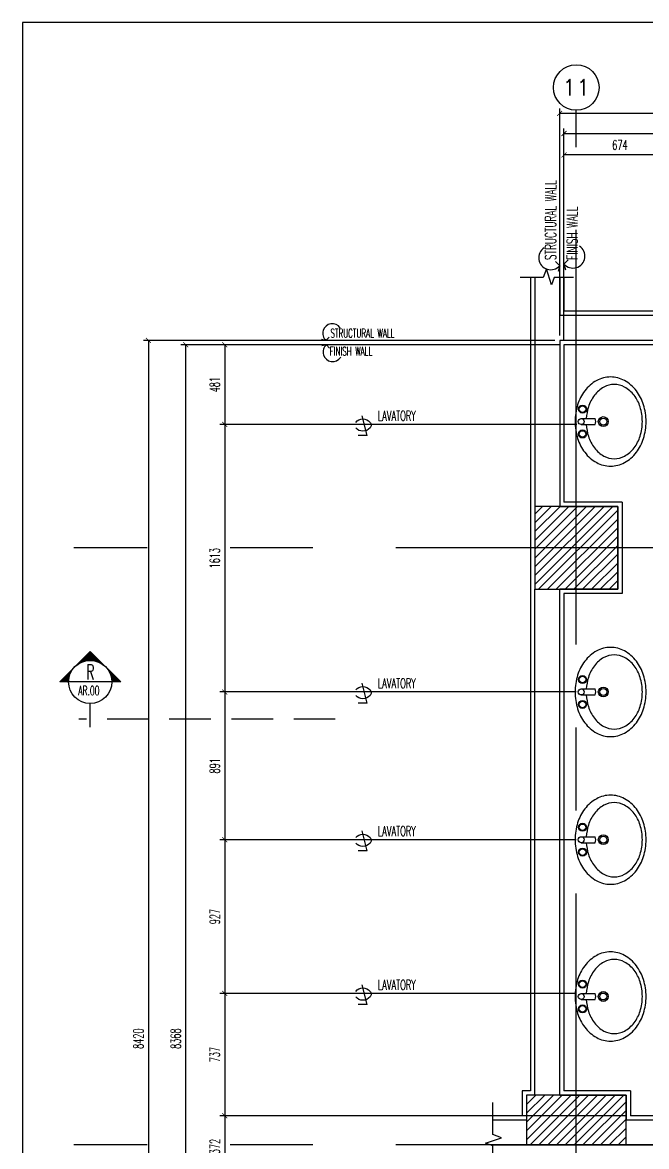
# Model space of a CAD drawing. Extents: x 417646.4 to 417675.2, y 43441 to 43460.9.
# Drawn here: x 417646.35 to 417650.11, y 43454.12 to 43460.9 of the extents above; entities that cross this region are included whole.
import ezdxf
from ezdxf.enums import TextEntityAlignment as Align

# ---------------------------------------------------------------- set-up
doc = ezdxf.new("R2010")
doc.units = 0
doc.header["$MEASUREMENT"] = 0
doc.header["$PDMODE"] = 3
doc.header["$PDSIZE"] = 0.1
doc.linetypes.add('CENTERX2', pattern=[4, 2.5, -0.5, 0.5, -0.5])
doc.linetypes.add('HIDDEN', pattern=[0.375, 0.25, -0.125])
doc.layers.get('0').update_dxf_attribs({"linetype": 'CONTINUOUS'})
doc.layers.get('DEFPOINTS').update_dxf_attribs({"linetype": 'CONTINUOUS'})
for name, color, linetype in [('2', 2, 'CONTINUOUS'), ('ARCDIMR', 4, 'CONTINUOUS'), ('AX', 6, 'CONTINUOUS'), ('AX-CR', 2, 'CONTINUOUS'), ('AX-TXT', 4, 'CONTINUOUS'), ('AXES', 11, 'CENTERX2'), ('COL', 2, 'CONTINUOUS'), ('DIM', 4, 'CONTINUOUS'), ('ELEV-MARK', 6, 'CONTINUOUS'), ('FIX', 3, 'CONTINUOUS'), ('HAT', 8, 'CONTINUOUS'), ('Plaster', 7, 'CONTINUOUS'), ('TITLE', 6, 'CONTINUOUS'), ('TXT', 2, 'CONTINUOUS'), ('WALL', 6, 'CONTINUOUS')]:
    doc.layers.add(name, color=color, linetype=linetype)
doc.styles.add('ROMANS', font='ROMANS.shx', dxfattribs={"width": 0.6})
doc.dimstyles.new('R50', dxfattribs={"dimscale": 0, "dimtxt": 0.06, "dimasz": 0.03, "dimexe": 0.03, "dimexo": 0.03, "dimgap": 0.03, "dimtad": 1, "dimdec": 0, "dimlfac": 1000, "dimzin": 13, "dimdsep": 46, "dimtxsty": 'ROMANS', "dimblk": 'ARCHTICK', "dimcen": 0.09, "dimclrd": 4, "dimclre": 4, "dimclrt": 2, "dimadec": 0, "dimazin": 0, "dimtfac": 1, "dimtdec": 0, "dimtofl": 0, "dimtmove": 2, "dimatfit": 3, "dimldrblk": 'CLOSEDBLANK', "dimfxl": 0, "dimtolj": 1, "dimtzin": 0, "dimarcsym": 0})

# ---------------------------------------------------------------- blocks, each defined once
blk = doc.blocks.new('*X13')
at = {"color": 0}
for p, q in [((73379.2, 41930.6), (73849.6, 42401)), ((73379.2, 41983.7), (73796.5, 42401)), ((73379.2, 42036.7), (73743.5, 42401)), ((73379.2, 42089.7), (73690.5, 42401)), ((73379.2, 42142.8), (73637.4, 42401)), ((73379.2, 42195.8), (73584.4, 42401)), ((73379.2, 42248.8), (73531.4, 42401)), ((73379.2, 42301.9), (73478.3, 42401)), ((73379.2, 42354.9), (73425.3, 42401)), ((73402.6, 41901), (73879.2, 42377.6)), ((73455.6, 41901), (73879.2, 42324.6)), ((73508.7, 41901), (73879.2, 42271.5)), ((73561.7, 41901), (73879.2, 42218.5)), ((73614.7, 41901), (73879.2, 42165.5)), ((73667.8, 41901), (73879.2, 42112.4)), ((73720.8, 41901), (73879.2, 42059.4)), ((73773.8, 41901), (73879.2, 42006.4)), ((73826.9, 41901), (73879.2, 41953.4))]:
    blk.add_line(p, q, dxfattribs=at)
blk = doc.blocks.new('AXU')
at = {"layer": 'AX-CR'}
blk.add_circle((0, 350), 350, dxfattribs=at)
at = {"layer": 'AX-TXT', "style": 'ROMANS'}
blk.add_attdef('AX', text='', height=250, dxfattribs=at).set_placement((0, 350), align=Align.MIDDLE)
blk = doc.blocks.new('OV')
for p, q in [((-0.0202, -0.0414), (-0.0202, -0.1346)), ((0.0202, -0.0414), (0.0202, -0.1346))]:
    blk.add_line(p, q)
blk.add_lwpolyline([(-0.3, -0.2389, 0.126028), (-0.2761, -0.3323, 0.105961), (-0.2069, -0.4124, 0.086149), (-0.1134, -0.4604, 0.075973), (0, -0.4778, 0.075973), (0.1134, -0.4604, 0.086149), (0.2069, -0.4124, 0.105961), (0.2761, -0.3323, 0.126028), (0.3, -0.2389, 0.126028), (0.2761, -0.1455, 0.105961), (0.2069, -0.0654, 0.086149), (0.1134, -0.0173, 0.075973), (0, 0, 0.075973), (-0.1134, -0.0173, 0.086149), (-0.2069, -0.0654, 0.105961), (-0.2761, -0.1455, 0.126028)], format="xyb", close=True)
for points in [[(-0.25, -0.264, 0.126028), (-0.2322, -0.3333, 0.105961), (-0.1768, -0.3975, 0.086149), (-0.0985, -0.4378, 0.075973), (0, -0.4528, 0.075973), (0.0985, -0.4378, 0.086149), (0.1768, -0.3975, 0.105961), (0.2322, -0.3333, 0.126028), (0.25, -0.264, 0.126028), (0.2322, -0.1946, 0.105961), (0.1768, -0.1304, 0.086149), (0.0985, -0.0901, 0.060606), (0.0202, -0.0757, 0.075973)], [(-0.0202, -0.0757, 0.060606), (-0.0985, -0.0901, 0.086149), (-0.1768, -0.1304, 0.105961), (-0.2322, -0.1946, 0.126028), (-0.25, -0.264, 0.126028)]]:
    blk.add_lwpolyline(points, format="xyb")
for centre, radius in [((-0.0835, -0.0502), 0.027), ((-0.0835, -0.0502), 0.022), ((0, -0.0414), 0.0202), ((0.0835, -0.0502), 0.027), ((0.0835, -0.0502), 0.022), ((0, -0.1898), 0.0332), ((0, -0.1898), 0.0232)]:
    blk.add_circle(centre, radius)
blk.add_arc((0, -0.0991), 0.0409, 240.42895, 299.57105)
blk = doc.blocks.new('_ARCHTICK')
at = {"color": 0, "linetype": 'ByBlock', "const_width": 0.15}
blk.add_lwpolyline([(-0.5, -0.5), (0.5, 0.5)], dxfattribs=at)
blk = doc.blocks.new('*D93')
at = {"layer": '2', "color": 4, "lineweight": -2}
for p, q in [((417649.614, 43458.988), (417649.614, 43460.1329)), ((417650.288, 43460.1029), (417649.614, 43460.1029)), ((417650.288, 43459.19), (417650.288, 43460.1329))]:
    blk.add_line(p, q, dxfattribs=at)
at = {"layer": 'DEFPOINTS', "color": 0}
for p in [(417649.614, 43460.1029), (417650.288, 43459.16), (417649.614, 43458.958)]:
    blk.add_point(p, dxfattribs=at)
at = {"layer": '2', "color": 4, "lineweight": -2, "xscale": 0.03, "yscale": 0.03, "zscale": 0.03, "rotation": 180}
blk.add_blockref('_ARCHTICK', (417649.614, 43460.1029), dxfattribs=at)
at = {"layer": '2', "color": 4, "lineweight": -2, "xscale": 0.03, "yscale": 0.03, "zscale": 0.03}
blk.add_blockref('_ARCHTICK', (417650.288, 43460.1029), dxfattribs=at)
at = {"layer": '2', "color": 2, "insert": (417649.951, 43460.1629), "char_height": 0.06, "attachment_point": 5, "style": 'ROMANS'}
blk.add_mtext('\\A1;674', dxfattribs=at)
blk = doc.blocks.new('_ClosedBlank')
at = {"color": 0, "linetype": 'ByBlock', "lineweight": -2}
for p, q in [((-1, 0.17), (0, 0)), ((-1, 0.17), (-1, -0.17)), ((0, 0), (-1, -0.17))]:
    blk.add_line(p, q, dxfattribs=at)
blk = doc.blocks.new('*D94')
at = {"layer": '2', "color": 4, "lineweight": -2}
for p, q in [((417649.614, 43459.19), (417649.614, 43460.2622)), ((417649.614, 43460.2322), (417653.187, 43460.2322)), ((417653.187, 43459.1901), (417653.187, 43460.2622))]:
    blk.add_line(p, q, dxfattribs=at)
at = {"layer": 'DEFPOINTS', "color": 0}
for p in [(417653.187, 43460.2322), (417649.614, 43459.16), (417653.187, 43459.1601)]:
    blk.add_point(p, dxfattribs=at)
at = {"layer": '2', "color": 4, "lineweight": -2, "xscale": 0.03, "yscale": 0.03, "zscale": 0.03, "rotation": 180}
blk.add_blockref('_ARCHTICK', (417649.614, 43460.2322), dxfattribs=at)
at = {"layer": '2', "color": 4, "lineweight": -2, "xscale": 0.03, "yscale": 0.03, "zscale": 0.03}
blk.add_blockref('_ARCHTICK', (417653.187, 43460.2322), dxfattribs=at)
at = {"layer": '2', "color": 2, "insert": (417651.4005, 43460.2922), "char_height": 0.06, "attachment_point": 5, "style": 'ROMANS'}
blk.add_mtext('\\A1;3573', dxfattribs=at)
blk = doc.blocks.new('*D95')
at = {"layer": '2', "color": 4, "lineweight": -2}
for p, q in [((417649.588, 43459.014), (417649.588, 43460.383)), ((417653.213, 43460.353), (417649.588, 43460.353)), ((417653.213, 43459.014), (417653.213, 43460.383))]:
    blk.add_line(p, q, dxfattribs=at)
at = {"layer": 'DEFPOINTS', "color": 0}
for p in [(417649.588, 43460.353), (417649.588, 43458.984), (417653.213, 43458.984)]:
    blk.add_point(p, dxfattribs=at)
at = {"layer": '2', "color": 4, "lineweight": -2, "xscale": 0.03, "yscale": 0.03, "zscale": 0.03, "rotation": 180}
blk.add_blockref('_ARCHTICK', (417649.588, 43460.353), dxfattribs=at)
at = {"layer": '2', "color": 4, "lineweight": -2, "xscale": 0.03, "yscale": 0.03, "zscale": 0.03}
blk.add_blockref('_ARCHTICK', (417653.213, 43460.353), dxfattribs=at)
at = {"layer": '2', "color": 2, "insert": (417651.4005, 43460.413), "char_height": 0.06, "attachment_point": 5, "style": 'ROMANS'}
blk.add_mtext('\\A1;3625', dxfattribs=at)
blk = doc.blocks.new('*D96')
at = {"layer": '2', "color": 4, "lineweight": -2}
for p, q in [((417649.584, 43458.958), (417647.5392, 43458.958)), ((417647.5692, 43458.958), (417647.5692, 43458.4775)), ((417649.6918, 43458.4775), (417647.5392, 43458.4775))]:
    blk.add_line(p, q, dxfattribs=at)
at = {"layer": 'DEFPOINTS', "color": 0}
for p in [(417649.614, 43458.958), (417647.5692, 43458.4775), (417649.7218, 43458.4775)]:
    blk.add_point(p, dxfattribs=at)
at = {"layer": '2', "color": 4, "lineweight": -2, "xscale": 0.03, "yscale": 0.03, "zscale": 0.03}
for p, rotation in [((417647.5692, 43458.958), 90), ((417647.5692, 43458.4775), 270)]:
    blk.add_blockref('_ARCHTICK', p, dxfattribs=dict(at, rotation=rotation))
at = {"layer": '2', "color": 2, "insert": (417647.5092, 43458.7178), "char_height": 0.06, "attachment_point": 5, "rotation": 90, "style": 'ROMANS'}
blk.add_mtext('\\A1;481', dxfattribs=at)
blk = doc.blocks.new('*D97')
at = {"layer": '2', "color": 4, "lineweight": -2}
for p, q in [((417649.6918, 43458.4775), (417647.5392, 43458.4775)), ((417647.5692, 43458.4775), (417647.5692, 43456.8644)), ((417649.6878, 43456.8644), (417647.5392, 43456.8644))]:
    blk.add_line(p, q, dxfattribs=at)
at = {"layer": 'DEFPOINTS', "color": 0}
for p in [(417649.7218, 43458.4775), (417647.5692, 43456.8644), (417649.7178, 43456.8644)]:
    blk.add_point(p, dxfattribs=at)
at = {"layer": '2', "color": 4, "lineweight": -2, "xscale": 0.03, "yscale": 0.03, "zscale": 0.03}
for p, rotation in [((417647.5692, 43458.4775), 90), ((417647.5692, 43456.8644), 270)]:
    blk.add_blockref('_ARCHTICK', p, dxfattribs=dict(at, rotation=rotation))
at = {"layer": '2', "color": 2, "insert": (417647.5092, 43457.671), "char_height": 0.06, "attachment_point": 5, "rotation": 90, "style": 'ROMANS'}
blk.add_mtext('\\A1;1613', dxfattribs=at)
blk = doc.blocks.new('*D98')
at = {"layer": '2', "color": 4, "lineweight": -2}
for p, q in [((417649.6878, 43456.8644), (417647.5392, 43456.8644)), ((417647.5692, 43456.8644), (417647.5692, 43455.9737)), ((417649.6878, 43455.9737), (417647.5392, 43455.9737))]:
    blk.add_line(p, q, dxfattribs=at)
at = {"layer": 'DEFPOINTS', "color": 0}
for p in [(417649.7178, 43456.8644), (417647.5692, 43455.9737), (417649.7178, 43455.9737)]:
    blk.add_point(p, dxfattribs=at)
at = {"layer": '2', "color": 4, "lineweight": -2, "xscale": 0.03, "yscale": 0.03, "zscale": 0.03}
for p, rotation in [((417647.5692, 43456.8644), 90), ((417647.5692, 43455.9737), 270)]:
    blk.add_blockref('_ARCHTICK', p, dxfattribs=dict(at, rotation=rotation))
at = {"layer": '2', "color": 2, "insert": (417647.5092, 43456.4191), "char_height": 0.06, "attachment_point": 5, "rotation": 90, "style": 'ROMANS'}
blk.add_mtext('\\A1;891', dxfattribs=at)
blk = doc.blocks.new('*D99')
at = {"layer": '2', "color": 4, "lineweight": -2}
for p, q in [((417649.6878, 43455.9737), (417647.5392, 43455.9737)), ((417647.5692, 43455.9737), (417647.5692, 43455.0463)), ((417649.6878, 43455.0463), (417647.5392, 43455.0463))]:
    blk.add_line(p, q, dxfattribs=at)
at = {"layer": 'DEFPOINTS', "color": 0}
for p in [(417649.7178, 43455.9737), (417647.5692, 43455.0463), (417649.7178, 43455.0463)]:
    blk.add_point(p, dxfattribs=at)
at = {"layer": '2', "color": 4, "lineweight": -2, "xscale": 0.03, "yscale": 0.03, "zscale": 0.03}
for p, rotation in [((417647.5692, 43455.9737), 90), ((417647.5692, 43455.0463), 270)]:
    blk.add_blockref('_ARCHTICK', p, dxfattribs=dict(at, rotation=rotation))
at = {"layer": '2', "color": 2, "insert": (417647.5092, 43455.51), "char_height": 0.06, "attachment_point": 5, "rotation": 90, "style": 'ROMANS'}
blk.add_mtext('\\A1;927', dxfattribs=at)
blk = doc.blocks.new('*D100')
at = {"layer": '2', "color": 4, "lineweight": -2}
for p, q in [((417649.6878, 43455.0463), (417647.5392, 43455.0463)), ((417647.5692, 43455.0463), (417647.5692, 43454.3096)), ((417649.984, 43454.3096), (417647.5392, 43454.3096))]:
    blk.add_line(p, q, dxfattribs=at)
at = {"layer": 'DEFPOINTS', "color": 0}
for p in [(417649.7178, 43455.0463), (417647.5692, 43454.3096), (417650.014, 43454.3096)]:
    blk.add_point(p, dxfattribs=at)
at = {"layer": '2', "color": 4, "lineweight": -2, "xscale": 0.03, "yscale": 0.03, "zscale": 0.03}
for p, rotation in [((417647.5692, 43455.0463), 90), ((417647.5692, 43454.3096), 270)]:
    blk.add_blockref('_ARCHTICK', p, dxfattribs=dict(at, rotation=rotation))
at = {"layer": '2', "color": 2, "insert": (417647.5092, 43454.6779), "char_height": 0.06, "attachment_point": 5, "rotation": 90, "style": 'ROMANS'}
blk.add_mtext('\\A1;737', dxfattribs=at)
blk = doc.blocks.new('*D101')
at = {"layer": '2', "color": 4, "lineweight": -2}
for p, q in [((417649.984, 43454.3096), (417647.5392, 43454.3096)), ((417647.5692, 43454.3096), (417647.5692, 43453.9376)), ((417649.984, 43453.9376), (417647.5392, 43453.9376))]:
    blk.add_line(p, q, dxfattribs=at)
at = {"layer": 'DEFPOINTS', "color": 0}
for p in [(417650.014, 43454.3096), (417647.5692, 43453.9376), (417650.014, 43453.9376)]:
    blk.add_point(p, dxfattribs=at)
at = {"layer": '2', "color": 4, "lineweight": -2, "xscale": 0.03, "yscale": 0.03, "zscale": 0.03}
for p, rotation in [((417647.5692, 43454.3096), 90), ((417647.5692, 43453.9376), 270)]:
    blk.add_blockref('_ARCHTICK', p, dxfattribs=dict(at, rotation=rotation))
at = {"layer": '2', "color": 2, "insert": (417647.5092, 43454.1236), "char_height": 0.06, "attachment_point": 5, "rotation": 90, "style": 'ROMANS'}
blk.add_mtext('\\A1;372', dxfattribs=at)
blk = doc.blocks.new('*D107')
at = {"layer": '2', "color": 4, "lineweight": -2}
for p, q in [((417649.584, 43458.958), (417647.3039, 43458.958)), ((417647.3339, 43450.5896), (417647.3339, 43458.958)), ((417649.584, 43450.5896), (417647.3039, 43450.5896))]:
    blk.add_line(p, q, dxfattribs=at)
at = {"layer": 'DEFPOINTS', "color": 0}
for p in [(417647.3339, 43458.958), (417649.614, 43458.958), (417649.614, 43450.5896)]:
    blk.add_point(p, dxfattribs=at)
at = {"layer": '2', "color": 4, "lineweight": -2, "xscale": 0.03, "yscale": 0.03, "zscale": 0.03}
for p, rotation in [((417647.3339, 43458.958), 90), ((417647.3339, 43450.5896), 270)]:
    blk.add_blockref('_ARCHTICK', p, dxfattribs=dict(at, rotation=rotation))
at = {"layer": '2', "color": 2, "insert": (417647.2739, 43454.7738), "char_height": 0.06, "attachment_point": 5, "rotation": 90, "style": 'ROMANS'}
blk.add_mtext('\\A1;8368', dxfattribs=at)
blk = doc.blocks.new('*D108')
at = {"layer": '2', "color": 4, "lineweight": -2}
for p, q in [((417649.558, 43458.984), (417647.0791, 43458.984)), ((417647.1091, 43458.984), (417647.1091, 43450.5636)), ((417649.558, 43450.5636), (417647.0791, 43450.5636))]:
    blk.add_line(p, q, dxfattribs=at)
at = {"layer": 'DEFPOINTS', "color": 0}
for p in [(417649.588, 43458.984), (417647.1091, 43450.5636), (417649.588, 43450.5636)]:
    blk.add_point(p, dxfattribs=at)
at = {"layer": '2', "color": 4, "lineweight": -2, "xscale": 0.03, "yscale": 0.03, "zscale": 0.03}
for p, rotation in [((417647.1091, 43458.984), 90), ((417647.1091, 43450.5636), 270)]:
    blk.add_blockref('_ARCHTICK', p, dxfattribs=dict(at, rotation=rotation))
at = {"layer": '2', "color": 2, "insert": (417647.0491, 43454.7738), "char_height": 0.06, "attachment_point": 5, "rotation": 90, "style": 'ROMANS'}
blk.add_mtext('\\A1;8420', dxfattribs=at)
blk = doc.blocks.new('SCNTR', base_point=(3632.66, 549.66))
for q in [(3633.89, 554.57), (3636.1, 543.44)]:
    blk.add_line((3631.12, 543.44), q)
for centre, radius, start, end in [((3630.8, 549.38), 1.99, 133.30843, 182.47887), ((3630.8, 549.21), 1.99, 177.52113, 226.69157), ((3633.47, 547.5), 5.23, 39.48835, 140.51165), ((3633.47, 551.09), 5.23, 219.48835, 320.51165)]:
    blk.add_arc(centre, radius, start, end)
blk = doc.blocks.new('STRUC.W')
at = {"layer": 'DIM'}
blk.add_arc((0.0435, 0.0496), 0.066, 33.1771, 228.77928, dxfattribs=at)
at = {"layer": 'WALL'}
for q in [(-0.0318, 0.0075), (0.0228, 0.0234)]:
    blk.add_line((0, 0), q, dxfattribs=at)
at = {"layer": 'TXT', "style": 'ROMANS', "width": 0.6}
blk.add_text('STRUCTURAL WALL', height=0.06, dxfattribs=at).set_placement((0.0308, 0.0198))
blk = doc.blocks.new('FINISH.W')
at = {"layer": 'DIM'}
blk.add_arc((0.0435, -0.0496), 0.066, 131.22072, 326.8229, dxfattribs=at)
at = {"layer": 'WALL'}
for q in [(-0.0318, -0.0075), (0.0228, -0.0234)]:
    blk.add_line((0, 0), q, dxfattribs=at)
at = {"layer": 'TXT', "style": 'ROMANS', "width": 0.6}
blk.add_text('FINISH WALL', height=0.06, dxfattribs=at).set_placement((0.0232, -0.0748))
blk = doc.blocks.new('*X21')
at = {"color": 0}
for p, q in [((14608, 7877), (14819, 8088)), ((14625, 7890), (14821, 8086)), ((14637, 7899), (14823, 8084)), ((14647, 7905), (14825, 8082)), ((14656, 7910), (14826, 8081)), ((14664, 7915), (14828, 8079)), ((14671, 7919), (14830, 8077)), ((14678, 7922), (14832, 8075)), ((14685, 7925), (14833, 8073)), ((14691, 7928), (14835, 8072)), ((14697, 7930), (14837, 8070)), ((14703, 7933), (14839, 8068)), ((14709, 7935), (14841, 8066)), ((14714, 7937), (14842, 8065)), ((14719, 7938), (14844, 8063)), ((14725, 7940), (14846, 8061)), ((14730, 7941), (14848, 8059)), ((14734, 7943), (14849, 8058)), ((14739, 7944), (14851, 8056)), ((14744, 7945), (14853, 8054)), ((14749, 7946), (14855, 8052)), ((14753, 7947), (14856, 8051)), ((14757, 7948), (14858, 8049)), ((14762, 7949), (14860, 8047)), ((14766, 7950), (14862, 8045)), ((14770, 7950), (14863, 8043)), ((14774, 7951), (14865, 8042)), ((14778, 7951), (14867, 8040)), ((14782, 7952), (14869, 8038)), ((14786, 7952), (14871, 8036)), ((14790, 7953), (14872, 8035)), ((14794, 7953), (14874, 8033)), ((14798, 7953), (14876, 8031)), ((14802, 7953), (14878, 8029)), ((14805, 7954), (14879, 8028)), ((14809, 7954), (14881, 8026)), ((14813, 7954), (14883, 8024)), ((14816, 7954), (14885, 8022)), ((14820, 7954), (14886, 8020)), ((14823, 7954), (14888, 8019)), ((14827, 7954), (14890, 8017)), ((14830, 7954), (14892, 8015)), ((14834, 7953), (14894, 8013)), ((14837, 7953), (14895, 8012)), ((14840, 7953), (14897, 8010)), ((14844, 7953), (14899, 8008)), ((14847, 7953), (14901, 8006)), ((14850, 7952), (14902, 8005)), ((14853, 7952), (14904, 8003)), ((14856, 7952), (14906, 8001)), ((14860, 7951), (14908, 7999)), ((14863, 7951), (14909, 7997)), ((14866, 7950), (14911, 7996)), ((14869, 7950), (14913, 7994)), ((14872, 7949), (14915, 7992)), ((14875, 7949), (14917, 7990)), ((14878, 7948), (14918, 7989)), ((14881, 7948), (14920, 7987)), ((14884, 7947), (14922, 7985)), ((14887, 7947), (14924, 7983)), ((14890, 7946), (14925, 7982)), ((14893, 7945), (14927, 7980)), ((14895, 7945), (14929, 7978)), ((14898, 7944), (14931, 7976)), ((14901, 7943), (14932, 7974)), ((14904, 7942), (14934, 7973)), ((14907, 7942), (14936, 7971)), ((14909, 7941), (14938, 7969)), ((14912, 7940), (14939, 7967)), ((14915, 7939), (14941, 7966)), ((14360, 7629), (14571, 7839)), ((14364, 7629), (14557, 7822)), ((14368, 7629), (14549, 7810)), ((14371, 7629), (14542, 7800)), ((14917, 7938), (14943, 7964)), ((14920, 7937), (14945, 7962)), ((14923, 7937), (14947, 7960)), ((14925, 7936), (14948, 7959)), ((14928, 7935), (14950, 7957)), ((14931, 7934), (14952, 7955)), ((14933, 7933), (14954, 7953)), ((14936, 7932), (14955, 7952)), ((14938, 7931), (14957, 7950)), ((14941, 7930), (14959, 7948)), ((14943, 7929), (14961, 7946)), ((14946, 7928), (14962, 7944)), ((14948, 7927), (14964, 7943)), ((14951, 7926), (14966, 7941)), ((14953, 7925), (14968, 7939)), ((14956, 7923), (14970, 7937)), ((14958, 7922), (14971, 7936)), ((14960, 7921), (14973, 7934)), ((14963, 7920), (14975, 7932)), ((14965, 7919), (14977, 7930)), ((14967, 7918), (14978, 7929)), ((14970, 7916), (14980, 7927)), ((14972, 7915), (14982, 7925)), ((14974, 7914), (14984, 7923)), ((14977, 7913), (14985, 7921)), ((14979, 7911), (14987, 7920)), ((14981, 7910), (14989, 7918)), ((14983, 7909), (14991, 7916)), ((14986, 7908), (14993, 7914)), ((14988, 7906), (14994, 7913)), ((14990, 7905), (14996, 7911)), ((14992, 7903), (14998, 7909)), ((14994, 7902), (15000, 7907)), ((14997, 7901), (15001, 7906)), ((14999, 7899), (15003, 7904)), ((15001, 7898), (15005, 7902)), ((15003, 7896), (15007, 7900)), ((15005, 7895), (15008, 7898)), ((15007, 7894), (15010, 7897)), ((15009, 7892), (15012, 7895)), ((15011, 7891), (15014, 7893)), ((15013, 7889), (15016, 7891)), ((15015, 7888), (15017, 7890)), ((15017, 7886), (15019, 7888)), ((15019, 7884), (15021, 7886)), ((15021, 7883), (15023, 7884)), ((15023, 7881), (15024, 7883)), ((15025, 7880), (15026, 7881)), ((15027, 7878), (15028, 7879)), ((15029, 7877), (15030, 7877)), ((15031, 7875), (15031, 7875)), ((15033, 7873), (15033, 7874)), ((15035, 7872), (15035, 7872)), ((15036, 7870), (15037, 7870)), ((15038, 7868), (15038, 7868)), ((15040, 7867), (15040, 7867)), ((15042, 7865), (15042, 7865)), ((15044, 7863), (15044, 7863)), ((15046, 7861), (15046, 7861)), ((15047, 7860), (15047, 7860)), ((15051, 7856), (15051, 7856)), ((15053, 7854), (15053, 7854)), ((15054, 7852), (15054, 7853)), ((15056, 7851), (15056, 7851)), ((15058, 7849), (15058, 7849)), ((15059, 7847), (15060, 7847)), ((15061, 7845), (15061, 7845)), ((15063, 7843), (15063, 7844)), ((15064, 7841), (15065, 7842)), ((15066, 7839), (15067, 7840)), ((15068, 7837), (15069, 7838)), ((15069, 7836), (15070, 7837)), ((15071, 7834), (15072, 7835)), ((15072, 7832), (15074, 7833)), ((15074, 7830), (15076, 7831)), ((15076, 7828), (15077, 7830)), ((15077, 7826), (15079, 7828)), ((15079, 7824), (15081, 7826)), ((15080, 7822), (15083, 7824)), ((15082, 7820), (15084, 7822)), ((15083, 7818), (15086, 7821)), ((15085, 7815), (15088, 7819)), ((15086, 7813), (15090, 7817)), ((15087, 7811), (15092, 7815)), ((15089, 7809), (15093, 7814)), ((15090, 7807), (15095, 7812)), ((15092, 7805), (15097, 7810)), ((15093, 7803), (15099, 7808)), ((15094, 7801), (15100, 7807)), ((15096, 7798), (15102, 7805)), ((15097, 7796), (15104, 7803)), ((15098, 7794), (15106, 7801)), ((15100, 7792), (15107, 7799)), ((15101, 7790), (15109, 7798)), ((15102, 7787), (15111, 7796)), ((14375, 7629), (14537, 7791)), ((14378, 7629), (14533, 7783)), ((14382, 7629), (14529, 7776)), ((14385, 7629), (14525, 7769)), ((14389, 7629), (14522, 7762)), ((14392, 7629), (14519, 7756)), ((14396, 7629), (14517, 7750)), ((14399, 7629), (14515, 7744)), ((14403, 7629), (14513, 7739)), ((14406, 7629), (14511, 7733)), ((14410, 7629), (14509, 7728)), ((14413, 7629), (14507, 7723)), ((14417, 7629), (14506, 7718)), ((14421, 7629), (14505, 7713)), ((14424, 7629), (14503, 7708)), ((14428, 7629), (14502, 7703)), ((14431, 7629), (14501, 7699)), ((14435, 7629), (14500, 7694)), ((14438, 7629), (14499, 7690)), ((14442, 7629), (14499, 7686)), ((14445, 7629), (14498, 7681)), ((14449, 7629), (14497, 7677)), ((14452, 7629), (14497, 7673)), ((14456, 7629), (14496, 7669)), ((14459, 7629), (14496, 7665)), ((14463, 7629), (14495, 7661)), ((14466, 7629), (14495, 7657)), ((14470, 7629), (14494, 7653)), ((14474, 7629), (14494, 7649)), ((14477, 7629), (14494, 7646)), ((14481, 7629), (14494, 7642)), ((14484, 7629), (14494, 7638)), ((14488, 7629), (14494, 7635)), ((14491, 7629), (14494, 7631)), ((15104, 7785), (15113, 7794)), ((15105, 7783), (15115, 7792)), ((15106, 7780), (15116, 7791)), ((15107, 7778), (15118, 7789)), ((15108, 7776), (15120, 7787)), ((15110, 7773), (15122, 7785)), ((15111, 7771), (15123, 7784)), ((15112, 7769), (15125, 7782)), ((15113, 7766), (15127, 7780)), ((15114, 7764), (15129, 7778)), ((15115, 7761), (15130, 7777)), ((15116, 7759), (15132, 7775)), ((15117, 7756), (15134, 7773)), ((15118, 7754), (15136, 7771)), ((15119, 7751), (15137, 7769)), ((15121, 7749), (15139, 7768)), ((15122, 7746), (15141, 7766)), ((15122, 7744), (15143, 7764)), ((15123, 7741), (15145, 7762)), ((15124, 7739), (15146, 7761)), ((15125, 7736), (15148, 7759)), ((15126, 7733), (15150, 7757)), ((15127, 7731), (15152, 7755)), ((15128, 7728), (15153, 7754)), ((15129, 7725), (15155, 7752)), ((15130, 7723), (15157, 7750)), ((15130, 7720), (15159, 7748)), ((15131, 7717), (15160, 7746)), ((15132, 7714), (15162, 7745)), ((15133, 7712), (15164, 7743)), ((15133, 7709), (15166, 7741)), ((15134, 7706), (15168, 7739)), ((15135, 7703), (15169, 7738)), ((15136, 7700), (15171, 7736)), ((15136, 7697), (15173, 7734)), ((15137, 7695), (15175, 7732)), ((15137, 7692), (15176, 7731)), ((15138, 7689), (15178, 7729)), ((15139, 7686), (15180, 7727)), ((15139, 7683), (15182, 7725)), ((15140, 7680), (15183, 7723)), ((15140, 7676), (15185, 7722)), ((15140, 7673), (15187, 7720)), ((15141, 7670), (15189, 7718)), ((15141, 7667), (15191, 7716)), ((15142, 7664), (15192, 7715)), ((15142, 7661), (15194, 7713)), ((15142, 7658), (15196, 7711)), ((15143, 7654), (15198, 7709)), ((15143, 7651), (15199, 7708)), ((15143, 7648), (15201, 7706)), ((15143, 7644), (15203, 7704)), ((15143, 7641), (15205, 7702)), ((15143, 7637), (15206, 7700)), ((15143, 7634), (15208, 7699)), ((15144, 7631), (15210, 7697)), ((15145, 7629), (15212, 7695)), ((15149, 7629), (15214, 7693)), ((15152, 7629), (15215, 7692)), ((15156, 7629), (15217, 7690)), ((15159, 7629), (15219, 7688)), ((15163, 7629), (15221, 7686)), ((15167, 7629), (15222, 7685)), ((15170, 7629), (15224, 7683)), ((15174, 7629), (15226, 7681)), ((15177, 7629), (15228, 7679)), ((15181, 7629), (15229, 7678)), ((15184, 7629), (15231, 7676)), ((15188, 7629), (15233, 7674)), ((15191, 7629), (15235, 7672)), ((15195, 7629), (15236, 7670)), ((15198, 7629), (15238, 7669)), ((15202, 7629), (15240, 7667)), ((15205, 7629), (15242, 7665)), ((15209, 7629), (15244, 7663)), ((15212, 7629), (15245, 7662)), ((15216, 7629), (15247, 7660)), ((15220, 7629), (15249, 7658)), ((15223, 7629), (15251, 7656)), ((15227, 7629), (15252, 7655)), ((15230, 7629), (15254, 7653)), ((15234, 7629), (15256, 7651)), ((15237, 7629), (15258, 7649)), ((15241, 7629), (15259, 7647)), ((15244, 7629), (15261, 7646)), ((15248, 7629), (15263, 7644)), ((15251, 7629), (15265, 7642)), ((15255, 7629), (15267, 7640)), ((15258, 7629), (15268, 7639)), ((15262, 7629), (15270, 7637)), ((15266, 7629), (15272, 7635)), ((15269, 7629), (15274, 7633)), ((15273, 7629), (15275, 7632)), ((15276, 7629), (15277, 7630))]:
    blk.add_line(p, q, dxfattribs=at)

msp = doc.modelspace()

# ---------------------------------------------------------------- hatches: boundary and pattern name
at = {"layer": 'HAT'}
h = msp.add_hatch(dxfattribs=at)
h.set_pattern_fill('ANSI31', color=256, scale=0.3, style=0)
h.set_pattern_definition([(45, (417291.14273, 43415.60261), (-0.0265165043, 0.0265165043), [])])
h.paths.add_polyline_path([(417649.688, 43454.1336), (417649.688, 43454.4336), (417649.388, 43454.4336), (417649.388, 43454.1336)])
h.paths.add_polyline_path([(417649.988, 43454.1336), (417649.988, 43454.4336), (417649.688, 43454.4336), (417649.688, 43454.1336)])

# ---------------------------------------------------------------- linework, layer by layer
at = {"layer": '2'}
for points in [[(417649.6723, 43459.3645), (417649.5557, 43459.3645), (417649.5397, 43459.3205), (417649.5076, 43459.4165), (417649.4876, 43459.3645), (417649.3507, 43459.3645)], [(417649.1853, 43453.8643), (417649.1853, 43454.1278), (417649.1413, 43454.1438), (417649.2373, 43454.1758), (417649.1853, 43454.1958), (417649.1853, 43454.3884)]]:
    msp.add_lwpolyline(points, dxfattribs=at)
at = {"layer": 'AXES'}
for p, q in [((417649.688, 43449.1503), (417649.688, 43460.3721)), ((417655.1011, 43457.7336), (417646.6589, 43457.7336)), ((417655.1011, 43454.1336), (417646.6589, 43454.1336))]:
    msp.add_line(p, q, dxfattribs=at)
at = {"layer": 'COL'}
for points in [[(417649.438, 43457.9836), (417649.438, 43457.4836), (417649.938, 43457.4836), (417649.938, 43457.9836)], [(417649.988, 43454.4336), (417649.388, 43454.4336), (417649.388, 43454.1336), (417649.988, 43454.1336)]]:
    msp.add_lwpolyline(points, close=True, dxfattribs=at)
at = {"layer": 'ELEV-MARK', "color": 6}
for p, q in [((417646.5744, 43456.9253), (417646.7583, 43457.1092)), ((417646.9421, 43456.9253), (417646.7583, 43457.1092)), ((417646.6283, 43456.9253), (417646.5744, 43456.9253)), ((417646.8883, 43456.9253), (417646.6283, 43456.9253)), ((417646.9421, 43456.9253), (417646.8883, 43456.9253))]:
    msp.add_line(p, q, dxfattribs=at)
at = {"layer": 'ELEV-MARK', "color": 6, "linetype": 'HIDDEN'}
for p, q in [((417646.7583, 43456.6519), (417646.7583, 43456.7953)), ((417648.2351, 43456.7008), (417646.6898, 43456.7008))]:
    msp.add_line(p, q, dxfattribs=at)
at = {"layer": 'ELEV-MARK', "color": 6}
msp.add_circle((417646.7583, 43456.9253), 0.13, dxfattribs=at)
at = {"layer": 'Plaster'}
for p, q in [((417649.412, 43459.3645), (417649.412, 43454.4596)), ((417649.614, 43459.3645), (417649.614, 43459.16)), ((417650.314, 43459.16), (417649.614, 43459.16)), ((417650.314, 43458.958), (417649.614, 43458.958)), ((417649.614, 43458.958), (417649.614, 43458.0096)), ((417649.964, 43458.0096), (417649.614, 43458.0096)), ((417649.964, 43458.0096), (417649.964, 43457.4576)), ((417649.964, 43457.4576), (417649.614, 43457.4576)), ((417649.614, 43457.4576), (417649.614, 43454.4596)), ((417649.412, 43454.4596), (417649.362, 43454.4596)), ((417649.362, 43454.4596), (417649.362, 43454.3096)), ((417650.014, 43454.4596), (417649.614, 43454.4596)), ((417650.014, 43454.4596), (417650.014, 43454.3096)), ((417649.362, 43454.3096), (417649.1853, 43454.3096)), ((417653.187, 43454.3096), (417650.014, 43454.3096))]:
    msp.add_line(p, q, dxfattribs=at)
at = {"layer": 'TITLE'}
for p, q in [((417646.3501, 43460.9016), (417646.3501, 43440.9766)), ((417674.6751, 43460.9016), (417646.3501, 43460.9016))]:
    msp.add_line(p, q, dxfattribs=at)
at = {"layer": 'WALL'}
for p, q in [((417649.438, 43459.3645), (417649.438, 43457.9836)), ((417649.588, 43459.3645), (417649.588, 43459.134)), ((417650.288, 43459.134), (417649.588, 43459.134)), ((417649.588, 43458.984), (417649.588, 43457.9836)), ((417650.288, 43458.984), (417649.588, 43458.984)), ((417649.438, 43454.4336), (417649.438, 43457.4836)), ((417649.588, 43454.4336), (417649.588, 43457.4836)), ((417649.1853, 43454.2836), (417649.388, 43454.2836)), ((417649.988, 43454.2836), (417653.213, 43454.2836)), ((417649.1853, 43454.1336), (417649.438, 43454.1336)), ((417649.938, 43454.1336), (417653.6127, 43454.1336))]:
    msp.add_line(p, q, dxfattribs=at)
for points in [[(417649.5901, 43457.9836), (417649.938, 43457.9836), (417649.938, 43457.4836), (417649.588, 43457.4836)], [(417649.438, 43454.4336), (417649.3915, 43454.4336), (417649.388, 43454.4336), (417649.388, 43454.2836)], [(417649.588, 43454.4336), (417649.988, 43454.4336), (417649.988, 43454.2836)]]:
    msp.add_lwpolyline(points, dxfattribs=at)

# ---------------------------------------------------------------- block references
at = {"layer": 'ARCDIMR', "xscale": -0.01075199997285381, "yscale": 0.01075200000195764, "zscale": 0.010752}
for p in [(417648.4109, 43458.4777), (417648.4109, 43456.8646), (417648.4109, 43455.9739), (417648.4109, 43455.0465)]:
    msp.add_blockref('SCNTR', p, dxfattribs=at)
at = {"layer": 'AX', "xscale": 0.0003928571428904044, "yscale": 0.0003928571200231101, "zscale": 0.0003928571242306922}
msp.add_blockref('AXU', (417649.688, 43460.3721), dxfattribs=at).add_auto_attribs({'AX': '11'})
at = {"layer": 'ELEV-MARK', "color": 11, "xscale": -0.0004000000189989805, "yscale": 0.0003999999971711077, "zscale": 0.0004}
msp.add_blockref('*X21', (417652.6857, 43453.8739), dxfattribs=at)
at = {"layer": 'FIX', "xscale": 0.8960000000000001, "yscale": 0.8960000000000001, "zscale": 0.8960000000000001, "rotation": 90}
for p in [(417649.6807, 43458.4951), (417649.6807, 43456.8644), (417649.6807, 43455.9737), (417649.6807, 43455.0282)]:
    msp.add_blockref('OV', p, dxfattribs=at)
at = {"layer": 'HAT', "xscale": 0.001000000047497451, "yscale": 0.0009999999892897904, "zscale": 0.001}
msp.add_blockref('*X13', (417576.0587, 43415.5826), dxfattribs=at)
at = {"layer": 'WALL', "xscale": 1.093749999995453, "yscale": 1.093749999995453, "zscale": 1.09375, "rotation": 90}
for name, p in [('STRUC.W', (417649.588, 43459.4351)), ('FINISH.W', (417649.614, 43459.4451))]:
    msp.add_blockref(name, p, dxfattribs=at)
at = {"layer": 'WALL', "xscale": 0.874999999996362, "yscale": 0.874999999996362, "zscale": 0.875}
for name, p in [('STRUC.W', (417648.1795, 43458.984)), ('FINISH.W', (417648.1816, 43458.958))]:
    msp.add_blockref(name, p, dxfattribs=at)

# ---------------------------------------------------------------- texts
at = {"layer": 'ELEV-MARK', "color": 6, "style": 'ROMANS', "width": 0.6}
msp.add_attdef('R', text='A', height=0.09, dxfattribs=at).set_placement((417646.7592, 43456.9851), align=Align.MIDDLE)
at = {"layer": 'ELEV-MARK', "color": 2, "style": 'ROMANS', "width": 0.6}
msp.add_attdef('AR.00', text='S-00', height=0.056, dxfattribs=at).set_placement((417646.75, 43456.8731), align=Align.MIDDLE)
at = {"layer": 'TXT', "style": 'ROMANS', "width": 0.6}
for p in [(417648.4927, 43458.4997), (417648.4927, 43456.8867), (417648.4927, 43455.996), (417648.4927, 43455.0685)]:
    msp.add_text('LAVATORY', height=0.06, dxfattribs=at).set_placement(p)

# ---------------------------------------------------------------- dimensions: what is measured, and where the dimension line sits
at = {"layer": '2'}
for base, p1, p2, picture, middle in [((417649.588, 43460.353), (417653.213, 43458.984), (417649.588, 43458.984), '*D95', (417651.4005, 43460.413)), ((417653.187, 43460.2322), (417649.614, 43459.16), (417653.187, 43459.1601), '*D94', (417651.4005, 43460.2922)), ((417649.614, 43460.1029), (417650.288, 43459.16), (417649.614, 43458.958), '*D93', (417649.951, 43460.1629))]:
    dim = msp.add_linear_dim(base=base, p1=p1, p2=p2, dimstyle='R50', override={"dimscale": 1}, dxfattribs=at)
    dim.commit()
    dim.dimension.update_dxf_attribs({"geometry": picture, "text_midpoint": middle})
for base, p1, p2, picture, middle in [((417647.1091, 43450.5636), (417649.588, 43458.984), (417649.588, 43450.5636), '*D108', (417647.0491, 43454.7738)), ((417647.3339, 43458.958), (417649.614, 43450.5896), (417649.614, 43458.958), '*D107', (417647.2739, 43454.7738)), ((417647.56916, 43458.47749), (417649.61396, 43458.95804), (417649.72179, 43458.47749), '*D96', (417647.50916, 43458.71777)), ((417647.5692, 43456.8644), (417649.7218, 43458.4775), (417649.7178, 43456.8644), '*D97', (417647.5092, 43457.671)), ((417647.5692, 43455.9737), (417649.7178, 43456.8644), (417649.7178, 43455.9737), '*D98', (417647.5092, 43456.4191)), ((417647.5692, 43455.0463), (417649.7178, 43455.9737), (417649.7178, 43455.0463), '*D99', (417647.5092, 43455.51)), ((417647.5692, 43454.3096), (417649.7178, 43455.0463), (417650.014, 43454.3096), '*D100', (417647.5092, 43454.6779)), ((417647.5692, 43453.9376), (417650.014, 43454.3096), (417650.014, 43453.9376), '*D101', (417647.5092, 43454.1236))]:
    dim = msp.add_linear_dim(base=base, p1=p1, p2=p2, angle=90, dimstyle='R50', override={"dimscale": 1}, dxfattribs=at)
    dim.commit()
    dim.dimension.update_dxf_attribs({"geometry": picture, "text_midpoint": middle})

doc.saveas('drawing.dxf')
